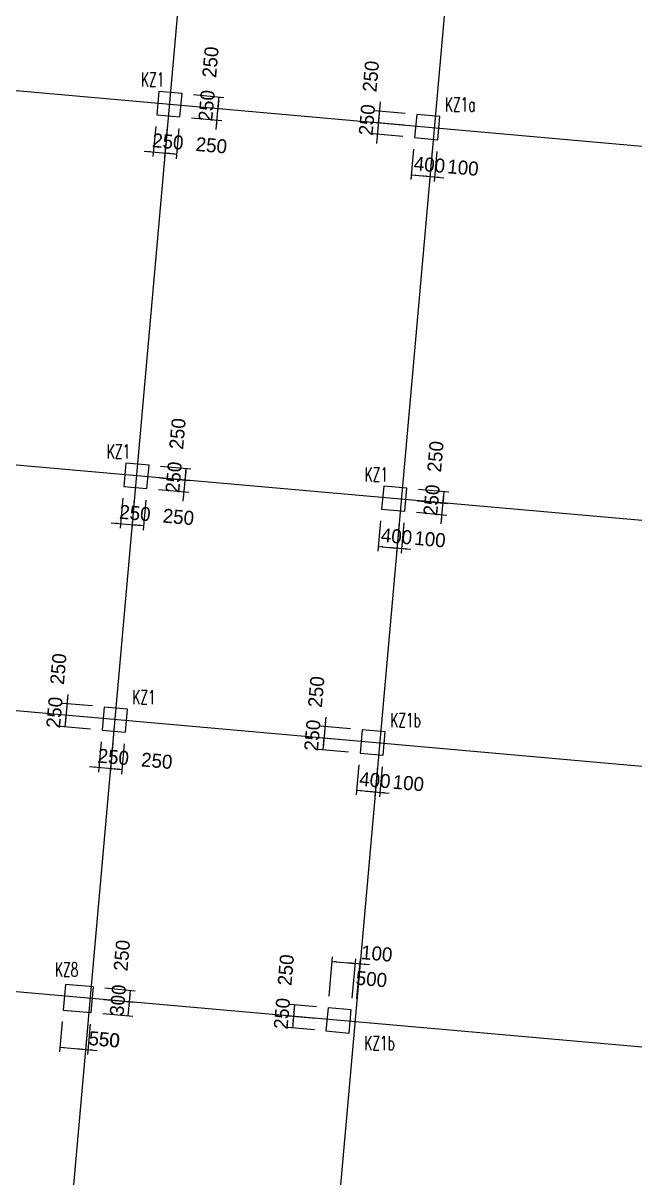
# Model space of a CAD drawing. Extents: x 387171 to 699106, y 11966 to 245688.
# Drawn here: x 577452 to 590566, y 51378 to 76142 of the extents above; entities that cross this region are included whole.
import ezdxf

# ---------------------------------------------------------------- set-up
doc = ezdxf.new("R2010")
doc.units = 0
doc.header["$LTSCALE"] = 100
doc.header["$MEASUREMENT"] = 0
for name, color, linetype in [('COLU', 7, 'Continuous'), ('DIM', 3, 'Continuous'), ('DOTE', 253, 'Continuous'), ('L-AXIS', 3, 'Continuous'), ('NUM', 7, 'Continuous')]:
    doc.layers.add(name, color=color, linetype=linetype)
doc.styles.add('hztxt', font='hztxt')
doc.styles.get("Standard").update_dxf_attribs({"font": 'standard'})
doc.dimstyles.get("Standard").update_dxf_attribs({"dimtxt": 300, "dimasz": 100, "dimexe": 100, "dimexo": 250, "dimgap": 100, "dimtad": 0, "dimtoh": 1, "dimdec": 0, "dimdsep": 46, "dimcen": 0.09, "dimclrt": 7, "dimadec": 0, "dimazin": 0, "dimtfac": 1, "dimtdec": 4, "dimtofl": 0, "dimtmove": 0, "dimatfit": 3, "dimfxl": 1, "dimtolj": 1, "dimtzin": 0, "dimarcsym": 0})

# ---------------------------------------------------------------- blocks, each defined once
blk = doc.blocks.new('*D2180')
at = {"layer": 'L-AXIS', "color": 0, "linetype": 'ByBlock', "lineweight": -2}
for p, q in [((493507, 53583), (493255, 50741)), ((493264, 50840), (658764, 36162)), ((659008, 38905), (658755, 36062))]:
    blk.add_line(p, q, dxfattribs=at)
for points in [[(493264, 50840), (493365, 50848), (493362, 50815)], [(658764, 36162), (658663, 36154), (658666, 36188)]]:
    blk.add_solid(points, dxfattribs=at)
at = {"layer": 'L-AXIS', "color": 7, "linetype": 'Continuous', "lineweight": -2, "insert": (576045, 43850), "char_height": 300, "width": 1101.67, "attachment_point": 5, "rotation": 354.9316, "style": 'hztxt'}
blk.add_mtext('166150', dxfattribs=at)
blk = doc.blocks.new('*D4156')
at = {"layer": 'DIM', "color": 0, "linetype": 'ByBlock', "lineweight": -2}
for p, q in [((585109, 74453), (585052, 73806)), ((585639, 74206), (584992, 74263)), ((585617, 73957), (584970, 74014))]:
    blk.add_line(p, q, dxfattribs=at)
for points in [[(585091, 74254), (585084, 74355), (585117, 74352)], [(585069, 74005), (585077, 73904), (585044, 73907)]]:
    blk.add_solid(points, dxfattribs=at)
at = {"layer": 'DIM', "color": 7, "linetype": 'Continuous', "lineweight": -2, "insert": (584907, 75000), "char_height": 300, "width": 566.67, "attachment_point": 5, "rotation": 84.9316, "style": 'hztxt'}
blk.add_mtext('250', dxfattribs=at)
blk = doc.blocks.new('*D28')
at = {"layer": 'DIM', "color": 0, "linetype": 'ByBlock', "lineweight": -2}
for p, q in [((585087, 74204), (585030, 73557)), ((585617, 73957), (584970, 74014)), ((585595, 73708), (584948, 73765))]:
    blk.add_line(p, q, dxfattribs=at)
for points in [[(585069, 74005), (585062, 74106), (585095, 74103)], [(585047, 73756), (585055, 73655), (585022, 73658)]]:
    blk.add_solid(points, dxfattribs=at)
at = {"layer": 'DIM', "color": 7, "linetype": 'Continuous', "lineweight": -2, "insert": (584824, 74067), "char_height": 300, "width": 566.67, "attachment_point": 5, "rotation": 84.9316, "style": 'hztxt'}
blk.add_mtext('250', dxfattribs=at)
blk = doc.blocks.new('*D4348')
at = {"layer": 'DIM', "color": 0, "linetype": 'ByBlock', "lineweight": -2}
for p, q in [((585822, 73436), (585765, 72789)), ((586221, 73401), (586163, 72754)), ((585774, 72889), (586172, 72853))]:
    blk.add_line(p, q, dxfattribs=at)
for points in [[(585774, 72889), (585875, 72896), (585872, 72863)], [(586172, 72853), (586071, 72846), (586074, 72879)]]:
    blk.add_solid(points, dxfattribs=at)
at = {"layer": 'DIM', "color": 7, "linetype": 'Continuous', "lineweight": -2, "insert": (586164, 73105), "char_height": 300, "width": 576.67, "attachment_point": 5, "rotation": 354.9316, "style": 'hztxt'}
blk.add_mtext('400', dxfattribs=at)
blk = doc.blocks.new('*D2463')
at = {"layer": 'DIM', "color": 0, "linetype": 'ByBlock', "lineweight": -2}
for p, q in [((586221, 73401), (586163, 72754)), ((586320, 73392), (586263, 72745)), ((585973, 72871), (586471, 72827))]:
    blk.add_line(p, q, dxfattribs=at)
for points in [[(586172, 72853), (586071, 72846), (586074, 72879)], [(586272, 72844), (586373, 72852), (586370, 72819)]]:
    blk.add_solid(points, dxfattribs=at)
at = {"layer": 'DIM', "color": 7, "linetype": 'Continuous', "lineweight": -2, "insert": (586882, 73041), "char_height": 300, "width": 476.67, "attachment_point": 5, "rotation": 354.9316, "style": 'hztxt'}
blk.add_mtext('100', dxfattribs=at)
blk = doc.blocks.new('*D3076')
at = {"layer": 'DIM', "color": 0, "linetype": 'ByBlock', "lineweight": -2}
for p, q in [((580294, 73927), (580236, 73279)), ((580543, 73905), (580485, 73257)), ((580046, 73397), (580693, 73339))]:
    blk.add_line(p, q, dxfattribs=at)
for points in [[(580245, 73379), (580144, 73371), (580147, 73404)], [(580494, 73357), (580595, 73365), (580592, 73331)]]:
    blk.add_solid(points, dxfattribs=at)
at = {"layer": 'DIM', "color": 7, "linetype": 'Continuous', "lineweight": -2, "insert": (580556, 73602), "char_height": 300, "width": 566.67, "attachment_point": 5, "rotation": 354.9316, "style": 'hztxt'}
blk.add_mtext('250', dxfattribs=at)
blk = doc.blocks.new('*D3302')
at = {"layer": 'DIM', "color": 0, "linetype": 'ByBlock', "lineweight": -2}
for p, q in [((580543, 73905), (580485, 73257)), ((580792, 73883), (580734, 73235)), ((580494, 73357), (580743, 73335))]:
    blk.add_line(p, q, dxfattribs=at)
for points in [[(580494, 73357), (580595, 73365), (580592, 73331)], [(580743, 73335), (580642, 73327), (580645, 73360)]]:
    blk.add_solid(points, dxfattribs=at)
at = {"layer": 'DIM', "color": 7, "linetype": 'Continuous', "lineweight": -2, "insert": (581489, 73520), "char_height": 300, "width": 566.67, "attachment_point": 5, "rotation": 354.9316, "style": 'hztxt'}
blk.add_mtext('250', dxfattribs=at)
blk = doc.blocks.new('*D1333')
at = {"layer": 'DIM', "color": 0, "linetype": 'ByBlock', "lineweight": -2}
for p, q in [((581085, 74359), (581732, 74301)), ((581593, 73862), (581651, 74509)), ((581063, 74110), (581710, 74052))]:
    blk.add_line(p, q, dxfattribs=at)
for points in [[(581633, 74310), (581625, 74411), (581658, 74408)], [(581611, 74061), (581619, 73960), (581585, 73963)]]:
    blk.add_solid(points, dxfattribs=at)
at = {"layer": 'DIM', "color": 7, "linetype": 'Continuous', "lineweight": -2, "insert": (581387, 74372), "char_height": 300, "width": 566.67, "attachment_point": 5, "rotation": 84.9316, "style": 'hztxt'}
blk.add_mtext('250', dxfattribs=at)
blk = doc.blocks.new('*D1586')
at = {"layer": 'DIM', "color": 0, "linetype": 'ByBlock', "lineweight": -2}
for p, q in [((581107, 74608), (581755, 74550)), ((581633, 74310), (581655, 74559)), ((581085, 74359), (581732, 74301))]:
    blk.add_line(p, q, dxfattribs=at)
for points in [[(581655, 74559), (581663, 74458), (581630, 74461)], [(581633, 74310), (581625, 74411), (581658, 74408)]]:
    blk.add_solid(points, dxfattribs=at)
at = {"layer": 'DIM', "color": 7, "linetype": 'Continuous', "lineweight": -2, "insert": (581470, 75305), "char_height": 300, "width": 566.67, "attachment_point": 5, "rotation": 84.9316, "style": 'hztxt'}
blk.add_mtext('250', dxfattribs=at)
blk = doc.blocks.new('*D3552')
at = {"layer": 'DIM', "color": 0, "linetype": 'ByBlock', "lineweight": -2}
for p, q in [((584010, 55275), (584084, 56122)), ((584076, 56022), (584574, 55979)), ((584508, 55231), (584582, 56078))]:
    blk.add_line(p, q, dxfattribs=at)
for points in [[(584076, 56022), (584177, 56030), (584174, 55997)], [(584574, 55979), (584473, 55971), (584476, 56004)]]:
    blk.add_solid(points, dxfattribs=at)
at = {"layer": 'DIM', "color": 7, "linetype": 'Continuous', "lineweight": -2, "insert": (584919, 55641), "char_height": 300, "width": 566.67, "attachment_point": 5, "rotation": 355, "style": 'hztxt'}
blk.add_mtext('500', dxfattribs=at)
blk = doc.blocks.new('*D1696')
at = {"layer": 'DIM', "color": 0, "linetype": 'ByBlock', "lineweight": -2}
for p, q in [((579587, 65958), (579530, 65311)), ((579836, 65936), (579779, 65289)), ((579339, 65428), (579987, 65370))]:
    blk.add_line(p, q, dxfattribs=at)
for points in [[(579538, 65410), (579437, 65402), (579440, 65436)], [(579787, 65388), (579889, 65396), (579886, 65363)]]:
    blk.add_solid(points, dxfattribs=at)
at = {"layer": 'DIM', "color": 7, "linetype": 'Continuous', "lineweight": -2, "insert": (579850, 65634), "char_height": 300, "width": 566.67, "attachment_point": 5, "rotation": 354.9316, "style": 'hztxt'}
blk.add_mtext('250', dxfattribs=at)
blk = doc.blocks.new('*D4313')
at = {"layer": 'DIM', "color": 0, "linetype": 'ByBlock', "lineweight": -2}
for p, q in [((579836, 65936), (579779, 65289)), ((580085, 65914), (580028, 65266)), ((579787, 65388), (580037, 65366))]:
    blk.add_line(p, q, dxfattribs=at)
for points in [[(579787, 65388), (579889, 65396), (579886, 65363)], [(580037, 65366), (579935, 65358), (579938, 65391)]]:
    blk.add_solid(points, dxfattribs=at)
at = {"layer": 'DIM', "color": 7, "linetype": 'Continuous', "lineweight": -2, "insert": (580782, 65551), "char_height": 300, "width": 566.67, "attachment_point": 5, "rotation": 354.9316, "style": 'hztxt'}
blk.add_mtext('250', dxfattribs=at)
blk = doc.blocks.new('*D185')
at = {"layer": 'DIM', "color": 0, "linetype": 'ByBlock', "lineweight": -2}
for p, q in [((580378, 66390), (581026, 66332)), ((580886, 65893), (580944, 66541)), ((580356, 66141), (581004, 66083))]:
    blk.add_line(p, q, dxfattribs=at)
for points in [[(580926, 66341), (580918, 66442), (580952, 66439)], [(580904, 66092), (580912, 65991), (580879, 65994)]]:
    blk.add_solid(points, dxfattribs=at)
at = {"layer": 'DIM', "color": 7, "linetype": 'Continuous', "lineweight": -2, "insert": (580681, 66403), "char_height": 300, "width": 566.67, "attachment_point": 5, "rotation": 84.9316, "style": 'hztxt'}
blk.add_mtext('250', dxfattribs=at)
blk = doc.blocks.new('*D405')
at = {"layer": 'DIM', "color": 0, "linetype": 'ByBlock', "lineweight": -2}
for p, q in [((580400, 66639), (581048, 66581)), ((580378, 66390), (581026, 66332)), ((580926, 66341), (580948, 66590))]:
    blk.add_line(p, q, dxfattribs=at)
for points in [[(580926, 66341), (580918, 66442), (580952, 66439)], [(580948, 66590), (580956, 66489), (580923, 66492)]]:
    blk.add_solid(points, dxfattribs=at)
at = {"layer": 'DIM', "color": 7, "linetype": 'Continuous', "lineweight": -2, "insert": (580763, 67336), "char_height": 300, "width": 566.67, "attachment_point": 5, "rotation": 84.9316, "style": 'hztxt'}
blk.add_mtext('250', dxfattribs=at)
blk = doc.blocks.new('*D379')
at = {"layer": 'DIM', "color": 0, "linetype": 'ByBlock', "lineweight": -2}
for p, q in [((585115, 65468), (585058, 64820)), ((585514, 65432), (585456, 64785)), ((585067, 64920), (585465, 64885))]:
    blk.add_line(p, q, dxfattribs=at)
for points in [[(585067, 64920), (585168, 64928), (585165, 64895)], [(585465, 64885), (585364, 64877), (585367, 64910)]]:
    blk.add_solid(points, dxfattribs=at)
at = {"layer": 'DIM', "color": 7, "linetype": 'Continuous', "lineweight": -2, "insert": (585458, 65136), "char_height": 300, "width": 576.67, "attachment_point": 5, "rotation": 354.9316, "style": 'hztxt'}
blk.add_mtext('400', dxfattribs=at)
blk = doc.blocks.new('*D585')
at = {"layer": 'DIM', "color": 0, "linetype": 'ByBlock', "lineweight": -2}
for p, q in [((585514, 65432), (585456, 64785)), ((585613, 65424), (585556, 64776)), ((585266, 64902), (585764, 64858))]:
    blk.add_line(p, q, dxfattribs=at)
for points in [[(585465, 64885), (585364, 64877), (585367, 64910)], [(585565, 64876), (585666, 64884), (585663, 64850)]]:
    blk.add_solid(points, dxfattribs=at)
at = {"layer": 'DIM', "color": 7, "linetype": 'Continuous', "lineweight": -2, "insert": (586175, 65073), "char_height": 300, "width": 476.67, "attachment_point": 5, "rotation": 354.9316, "style": 'hztxt'}
blk.add_mtext('100', dxfattribs=at)
blk = doc.blocks.new('*D3077')
at = {"layer": 'DIM', "color": 0, "linetype": 'ByBlock', "lineweight": -2}
for p, q in [((585907, 65900), (586554, 65842)), ((586415, 65403), (586472, 66050)), ((585884, 65651), (586532, 65593))]:
    blk.add_line(p, q, dxfattribs=at)
for points in [[(586454, 65851), (586447, 65952), (586480, 65949)], [(586432, 65602), (586440, 65501), (586407, 65504)]]:
    blk.add_solid(points, dxfattribs=at)
at = {"layer": 'DIM', "color": 7, "linetype": 'Continuous', "lineweight": -2, "insert": (586209, 65913), "char_height": 300, "width": 566.67, "attachment_point": 5, "rotation": 84.9316, "style": 'hztxt'}
blk.add_mtext('250', dxfattribs=at)
blk = doc.blocks.new('*D3532')
at = {"layer": 'DIM', "color": 0, "linetype": 'ByBlock', "lineweight": -2}
for p, q in [((585929, 66149), (586576, 66091)), ((585907, 65900), (586554, 65842)), ((586454, 65851), (586477, 66100))]:
    blk.add_line(p, q, dxfattribs=at)
for points in [[(586454, 65851), (586447, 65952), (586480, 65949)], [(586477, 66100), (586484, 65999), (586451, 66002)]]:
    blk.add_solid(points, dxfattribs=at)
at = {"layer": 'DIM', "color": 7, "linetype": 'Continuous', "lineweight": -2, "insert": (586292, 66846), "char_height": 300, "width": 566.67, "attachment_point": 5, "rotation": 84.9316, "style": 'hztxt'}
blk.add_mtext('250', dxfattribs=at)
blk = doc.blocks.new('*D1270')
at = {"layer": 'DIM', "color": 0, "linetype": 'ByBlock', "lineweight": -2}
for p, q in [((583939, 61255), (583881, 60608)), ((584469, 61007), (583821, 61065)), ((584447, 60758), (583799, 60816))]:
    blk.add_line(p, q, dxfattribs=at)
for points in [[(583921, 61056), (583913, 61157), (583946, 61154)], [(583899, 60807), (583907, 60706), (583873, 60709)]]:
    blk.add_solid(points, dxfattribs=at)
at = {"layer": 'DIM', "color": 7, "linetype": 'Continuous', "lineweight": -2, "insert": (583736, 61802), "char_height": 300, "width": 566.67, "attachment_point": 5, "rotation": 84.9316, "style": 'hztxt'}
blk.add_mtext('250', dxfattribs=at)
blk = doc.blocks.new('*D1195')
at = {"layer": 'DIM', "color": 0, "linetype": 'ByBlock', "lineweight": -2}
for p, q in [((584447, 60758), (583799, 60816)), ((583899, 60807), (583877, 60558)), ((584425, 60509), (583777, 60567))]:
    blk.add_line(p, q, dxfattribs=at)
for points in [[(583899, 60807), (583907, 60706), (583873, 60709)], [(583877, 60558), (583869, 60659), (583902, 60656)]]:
    blk.add_solid(points, dxfattribs=at)
at = {"layer": 'DIM', "color": 7, "linetype": 'Continuous', "lineweight": -2, "insert": (583653, 60869), "char_height": 300, "width": 566.67, "attachment_point": 5, "rotation": 84.9316, "style": 'hztxt'}
blk.add_mtext('250', dxfattribs=at)
blk = doc.blocks.new('*D1444')
at = {"layer": 'DIM', "color": 0, "linetype": 'ByBlock', "lineweight": -2}
for p, q in [((584652, 60238), (584594, 59591)), ((585050, 60203), (584993, 59556)), ((584603, 59690), (585001, 59655))]:
    blk.add_line(p, q, dxfattribs=at)
for points in [[(584603, 59690), (584704, 59698), (584701, 59665)], [(585001, 59655), (584900, 59647), (584903, 59681)]]:
    blk.add_solid(points, dxfattribs=at)
at = {"layer": 'DIM', "color": 7, "linetype": 'Continuous', "lineweight": -2, "insert": (584994, 59907), "char_height": 300, "width": 576.67, "attachment_point": 5, "rotation": 354.9316, "style": 'hztxt'}
blk.add_mtext('400', dxfattribs=at)
blk = doc.blocks.new('*D1672')
at = {"layer": 'DIM', "color": 0, "linetype": 'ByBlock', "lineweight": -2}
for p, q in [((585050, 60203), (584993, 59556)), ((585150, 60194), (585092, 59547)), ((584802, 59673), (585300, 59629))]:
    blk.add_line(p, q, dxfattribs=at)
for points in [[(585001, 59655), (584900, 59647), (584903, 59681)], [(585101, 59646), (585202, 59654), (585199, 59621)]]:
    blk.add_solid(points, dxfattribs=at)
at = {"layer": 'DIM', "color": 7, "linetype": 'Continuous', "lineweight": -2, "insert": (585711, 59843), "char_height": 300, "width": 476.67, "attachment_point": 5, "rotation": 354.9316, "style": 'hztxt'}
blk.add_mtext('100', dxfattribs=at)
blk = doc.blocks.new('*D4329')
at = {"layer": 'DIM', "color": 0, "linetype": 'ByBlock', "lineweight": -2}
for p, q in [((578410, 61746), (578353, 61098)), ((578940, 61498), (578293, 61555)), ((578918, 61249), (578271, 61306))]:
    blk.add_line(p, q, dxfattribs=at)
for points in [[(578393, 61546), (578385, 61647), (578418, 61644)], [(578371, 61297), (578378, 61196), (578345, 61199)]]:
    blk.add_solid(points, dxfattribs=at)
at = {"layer": 'DIM', "color": 7, "linetype": 'Continuous', "lineweight": -2, "insert": (578208, 62292), "char_height": 300, "width": 566.67, "attachment_point": 5, "rotation": 84.9316, "style": 'hztxt'}
blk.add_mtext('250', dxfattribs=at)
blk = doc.blocks.new('*D167')
at = {"layer": 'DIM', "color": 0, "linetype": 'ByBlock', "lineweight": -2}
for p, q in [((578918, 61249), (578271, 61306)), ((578371, 61297), (578348, 61048)), ((578896, 61000), (578249, 61057))]:
    blk.add_line(p, q, dxfattribs=at)
for points in [[(578371, 61297), (578378, 61196), (578345, 61199)], [(578348, 61048), (578341, 61149), (578374, 61146)]]:
    blk.add_solid(points, dxfattribs=at)
at = {"layer": 'DIM', "color": 7, "linetype": 'Continuous', "lineweight": -2, "insert": (578125, 61360), "char_height": 300, "width": 566.67, "attachment_point": 5, "rotation": 84.9316, "style": 'hztxt'}
blk.add_mtext('250', dxfattribs=at)
blk = doc.blocks.new('*D415')
at = {"layer": 'DIM', "color": 0, "linetype": 'ByBlock', "lineweight": -2}
for p, q in [((579123, 60729), (579066, 60081)), ((579372, 60707), (579315, 60059)), ((578875, 60198), (579523, 60141))]:
    blk.add_line(p, q, dxfattribs=at)
for points in [[(579075, 60181), (578974, 60173), (578977, 60206)], [(579324, 60159), (579425, 60166), (579422, 60133)]]:
    blk.add_solid(points, dxfattribs=at)
at = {"layer": 'DIM', "color": 7, "linetype": 'Continuous', "lineweight": -2, "insert": (579386, 60404), "char_height": 300, "width": 566.67, "attachment_point": 5, "rotation": 354.9316, "style": 'hztxt'}
blk.add_mtext('250', dxfattribs=at)
blk = doc.blocks.new('*D360')
at = {"layer": 'DIM', "color": 0, "linetype": 'ByBlock', "lineweight": -2}
for p, q in [((579372, 60707), (579315, 60059)), ((579621, 60684), (579564, 60037)), ((579324, 60159), (579573, 60137))]:
    blk.add_line(p, q, dxfattribs=at)
for points in [[(579324, 60159), (579425, 60166), (579422, 60133)], [(579573, 60137), (579472, 60129), (579475, 60162)]]:
    blk.add_solid(points, dxfattribs=at)
at = {"layer": 'DIM', "color": 7, "linetype": 'Continuous', "lineweight": -2, "insert": (580318, 60321), "char_height": 300, "width": 566.67, "attachment_point": 5, "rotation": 354.9316, "style": 'hztxt'}
blk.add_mtext('250', dxfattribs=at)
blk = doc.blocks.new('*D793')
at = {"layer": 'DIM', "color": 0, "linetype": 'ByBlock', "lineweight": -2}
for p, q in [((578838, 54680), (578780, 54033)), ((578888, 54676), (578830, 54028)), ((578590, 54150), (579038, 54110))]:
    blk.add_line(p, q, dxfattribs=at)
for points in [[(578789, 54132), (578688, 54125), (578691, 54158)], [(578839, 54128), (578940, 54136), (578937, 54102)]]:
    blk.add_solid(points, dxfattribs=at)
at = {"layer": 'DIM', "color": 7, "linetype": 'Continuous', "lineweight": -2, "insert": (579298, 54338), "char_height": 300, "width": 353.33, "attachment_point": 5, "rotation": 354.9316, "style": 'hztxt'}
blk.add_mtext('50', dxfattribs=at)
blk = doc.blocks.new('*D1015')
at = {"layer": 'DIM', "color": 0, "linetype": 'ByBlock', "lineweight": -2}
for p, q in [((579185, 55202), (579832, 55144)), ((579706, 54854), (579733, 55153)), ((579159, 54903), (579806, 54845))]:
    blk.add_line(p, q, dxfattribs=at)
for points in [[(579733, 55153), (579740, 55052), (579707, 55055)], [(579706, 54854), (579698, 54955), (579731, 54952)]]:
    blk.add_solid(points, dxfattribs=at)
at = {"layer": 'DIM', "color": 7, "linetype": 'Continuous', "lineweight": -2, "insert": (579485, 55190), "char_height": 300, "width": 566.67, "attachment_point": 5, "rotation": 84.9316, "style": 'hztxt'}
blk.add_mtext('300', dxfattribs=at)
blk = doc.blocks.new('*D990')
at = {"layer": 'DIM', "color": 0, "linetype": 'ByBlock', "lineweight": -2}
for p, q in [((579207, 55451), (579854, 55393)), ((579733, 55153), (579755, 55402)), ((579185, 55202), (579832, 55144))]:
    blk.add_line(p, q, dxfattribs=at)
for points in [[(579733, 55153), (579725, 55254), (579758, 55251)], [(579755, 55402), (579762, 55301), (579729, 55304)]]:
    blk.add_solid(points, dxfattribs=at)
at = {"layer": 'DIM', "color": 7, "linetype": 'Continuous', "lineweight": -2, "insert": (579570, 56148), "char_height": 300, "width": 566.67, "attachment_point": 5, "rotation": 84.9316, "style": 'hztxt'}
blk.add_mtext('250', dxfattribs=at)
blk = doc.blocks.new('*D2934')
at = {"layer": 'DIM', "color": 0, "linetype": 'ByBlock', "lineweight": -2}
for p, q in [((583739, 55049), (583170, 55099)), ((583270, 55090), (583248, 54841)), ((583717, 54800), (583148, 54850))]:
    blk.add_line(p, q, dxfattribs=at)
for points in [[(583270, 55090), (583278, 54989), (583245, 54992)], [(583248, 54841), (583240, 54942), (583273, 54939)]]:
    blk.add_solid(points, dxfattribs=at)
at = {"layer": 'DIM', "color": 7, "linetype": 'Continuous', "lineweight": -2, "insert": (583085, 55836), "char_height": 300, "width": 566.67, "attachment_point": 5, "rotation": 84.9316, "style": 'hztxt'}
blk.add_mtext('250', dxfattribs=at)
blk = doc.blocks.new('*D2863')
at = {"layer": 'DIM', "color": 0, "linetype": 'ByBlock', "lineweight": -2}
for p, q in [((583717, 54800), (583148, 54850)), ((583248, 54841), (583226, 54592)), ((583695, 54551), (583126, 54601))]:
    blk.add_line(p, q, dxfattribs=at)
for points in [[(583248, 54841), (583256, 54740), (583222, 54743)], [(583226, 54592), (583218, 54693), (583251, 54690)]]:
    blk.add_solid(points, dxfattribs=at)
at = {"layer": 'DIM', "color": 7, "linetype": 'Continuous', "lineweight": -2, "insert": (583002, 54903), "char_height": 300, "width": 566.67, "attachment_point": 5, "rotation": 84.9316, "style": 'hztxt'}
blk.add_mtext('250', dxfattribs=at)
blk = doc.blocks.new('*D3129')
at = {"layer": 'DIM', "color": 0, "linetype": 'ByBlock', "lineweight": -2}
for p, q in [((584376, 55996), (584874, 55952)), ((584509, 55231), (584584, 56078)), ((584608, 55223), (584683, 56069))]:
    blk.add_line(p, q, dxfattribs=at)
for points in [[(584575, 55978), (584474, 55971), (584477, 56004)], [(584675, 55970), (584776, 55977), (584773, 55944)]]:
    blk.add_solid(points, dxfattribs=at)
at = {"layer": 'DIM', "color": 7, "linetype": 'Continuous', "lineweight": -2, "insert": (585034, 56189), "char_height": 300, "width": 476.67, "attachment_point": 5, "rotation": 354.9316, "style": 'hztxt'}
blk.add_mtext('100', dxfattribs=at)
blk = doc.blocks.new('*D3142')
at = {"layer": 'DIM', "color": 0, "linetype": 'ByBlock', "lineweight": -2}
for p, q in [((578290, 54729), (578233, 54081)), ((578838, 54680), (578780, 54033)), ((578241, 54181), (578789, 54132))]:
    blk.add_line(p, q, dxfattribs=at)
for points in [[(578241, 54181), (578342, 54189), (578339, 54156)], [(578789, 54132), (578688, 54125), (578691, 54158)]]:
    blk.add_solid(points, dxfattribs=at)
at = {"layer": 'DIM', "color": 7, "linetype": 'Continuous', "lineweight": -2, "insert": (579193, 54347), "char_height": 300, "width": 566.67, "attachment_point": 5, "rotation": 354.9316, "style": 'hztxt'}
blk.add_mtext('550', dxfattribs=at)

msp = doc.modelspace()

# ---------------------------------------------------------------- linework, layer by layer
at = {"layer": 'COLU'}
for points in [[(580315.9, 74175.8), (580813.9, 74131.7), (580858.1, 74629.7), (580360.1, 74673.9)], [(585844.2, 73685.5), (586342.2, 73641.3), (586386.4, 74139.4), (585888.4, 74183.6)], [(579609.1, 66207.1), (580107.2, 66162.9), (580151.3, 66661), (579653.3, 66705.2)], [(585137.4, 65716.8), (585635.5, 65672.6), (585679.6, 66170.7), (585181.6, 66214.8)], [(584673.6, 60487.3), (585171.7, 60443.2), (585215.8, 60941.2), (584717.8, 60985.4)]]:
    msp.add_lwpolyline(points, close=True, dxfattribs=at)
at = {"layer": 'COLU', "color": 30}
for points in [[(579145.3, 60977.6), (579643.4, 60933.5), (579687.5, 61431.5), (579189.5, 61475.7)], [(578312, 54977.8), (578909.7, 54924.8), (578958.3, 55472.6), (578360.6, 55525.6)], [(583944.3, 54528.5), (584442.4, 54484.3), (584486.6, 54982.3), (583988.5, 55026.5)]]:
    msp.add_lwpolyline(points, close=True, dxfattribs=at)
at = {"layer": 'DOTE'}
for p, q in [((582327.4, 94025.7), (578097.3, 46331.5)), ((588027.2, 93771.2), (583775, 45828)), ((569231.6, 75409.9), (664009.5, 67003.9)), ((598855.8, 64751.1), (495312.2, 73934.5)), ((662839, 53805.8), (502916.7, 67989.4)), ((662308.9, 47829.2), (489036.8, 63196.9))]:
    msp.add_line(p, q, dxfattribs=at)

# ---------------------------------------------------------------- texts
at = {"layer": 'NUM', "color": 200, "width": 0.7}
for s, p in [('KZ1', (579979.5, 74780.2)), ('KZ1a', (586492.5, 74245.5)), ('KZ1', (579245.9, 66803.7)), ('KZ1', (584774.2, 66313.4)), ('KZ1', (579793.6, 61537.6))]:
    msp.add_text(s, height=300, dxfattribs=at).set_placement(p)
at = {"layer": 'NUM', "color": 30, "width": 0.7}
for s, p in [('KZ1b', (585321.9, 61047.3)), ('KZ8', (578136.3, 55698.5)), ('KZ1b', (584764.7, 54114.2))]:
    msp.add_text(s, height=300, dxfattribs=at).set_placement(p)

# ---------------------------------------------------------------- dimensions: what is measured, and where the dimension line sits
at = {"layer": 'DIM', "color": 200}
for p1, p2, distance, picture, middle in [((580836, 74380.7), (580858.1, 74629.7), -800, '*D1586', (581425.2, 74798.3)), ((585888.4, 74183.6), (585866.3, 73934.5), -800, '*D4156', (584861.7, 74493.5)), ((580813.9, 74131.7), (580836, 74380.7), -800, '*D1333', (581342.5, 73865.8)), ((585866.3, 73934.5), (585844.2, 73685.5), -800, '*D28', (584779, 73561.1)), ((580315.9, 74175.8), (580564.9, 74153.7), -800, '*D3076', (580050.1, 73647.2)), ((580564.9, 74153.7), (580813.9, 74131.7), -800, '*D3302', (580982.6, 73564.5)), ((585844.2, 73685.5), (586242.6, 73650.2), -800, '*D4348', (585578.4, 73156.9)), ((586242.6, 73650.2), (586342.2, 73641.3), -800, '*D2463', (586494.8, 73075.7)), ((580129.3, 66412), (580151.3, 66661), -800, '*D405', (580718.5, 66829.6)), ((585657.6, 65921.6), (585679.6, 66170.7), -800, '*D3532', (586246.8, 66339.3)), ((580107.2, 66162.9), (580129.3, 66412), -800, '*D185', (580635.8, 65897.1)), ((579609.1, 66207.1), (579858.2, 66185), -800, '*D1696', (579343.3, 65678.5)), ((579858.2, 66185), (580107.2, 66162.9), -800, '*D4313', (580275.8, 65595.8)), ((585635.5, 65672.6), (585657.6, 65921.6), -800, '*D3077', (586164.1, 65406.8)), ((585137.4, 65716.8), (585535.9, 65681.5), -800, '*D379', (584871.6, 65188.2)), ((585535.9, 65681.5), (585635.5, 65672.6), -800, '*D585', (585788, 65106.9)), ((579189.5, 61475.7), (579167.4, 61226.7), -800, '*D4329', (578162.9, 61785.7)), ((584717.8, 60985.4), (584695.7, 60736.3), -800, '*D1270', (583691.2, 61295.4)), ((579167.4, 61226.7), (579145.3, 60977.6), -800, '*D167', (578080.2, 60853.2)), ((584695.7, 60736.3), (584673.6, 60487.3), -800, '*D1195', (583608.5, 60362.9)), ((579145.3, 60977.6), (579394.3, 60955.6), -800, '*D415', (578879.5, 60449.1)), ((579394.3, 60955.6), (579643.4, 60933.5), -800, '*D360', (579812, 60366.3)), ((584673.6, 60487.3), (585072.1, 60452), -800, '*D1444', (584407.8, 59958.7)), ((585072.1, 60452), (585171.7, 60443.2), -800, '*D1672', (585324.2, 59877.5)), ((578936.2, 55223.6), (578958.3, 55472.6), -799.5, '*D990', (579524.9, 55641.3)), ((584486.6, 54982.3), (584586.2, 54973.5), 1000, '*D3129', (584646.8, 56223)), ((583988.5, 55026.5), (583966.4, 54777.5), -721.4, '*D2934', (583040.2, 55329.5)), ((578909.7, 54924.8), (578936.2, 55223.6), -799.5, '*D1015', (579437.7, 54659)), ((578312, 54977.8), (578859.9, 54929.2), -800, '*D3142', (578537.4, 54405.7)), ((578859.9, 54929.2), (578909.7, 54924.8), -800, '*D793', (578997.9, 54364.8))]:
    dim = msp.add_aligned_dim(p1=p1, p2=p2, distance=distance, dimstyle='Standard', dxfattribs=at)
    dim.commit()
    dim.dimension.update_dxf_attribs({"geometry": picture, "text_midpoint": middle})
for base, p1, p2, angle, picture, middle in [((584573.7, 55978.8), (583988.5, 55025.9), (584486.6, 54982.3), 355, '*D3552', (584287.8, 55695.9)), ((583225.8, 54592.2), (583966.4, 54777.5), (583944.3, 54528.5), 84.93165, '*D2863', (582957.5, 54397))]:
    dim = msp.add_linear_dim(base=base, p1=p1, p2=p2, angle=angle, dimstyle='Standard', dxfattribs=at)
    dim.commit()
    dim.dimension.update_dxf_attribs({"geometry": picture, "text_midpoint": middle})
at = {"layer": 'L-AXIS'}
dim = msp.add_linear_dim(base=(658764.3, 36162.1), p1=(493529.3, 53831.9), p2=(659029.6, 39153.6), angle=354.93165, dimstyle='Standard', dxfattribs=at)
dim.commit()
dim.dimension.update_dxf_attribs({"geometry": '*D2180', "text_midpoint": (576045.1, 43849.9)})

doc.saveas('drawing.dxf')
